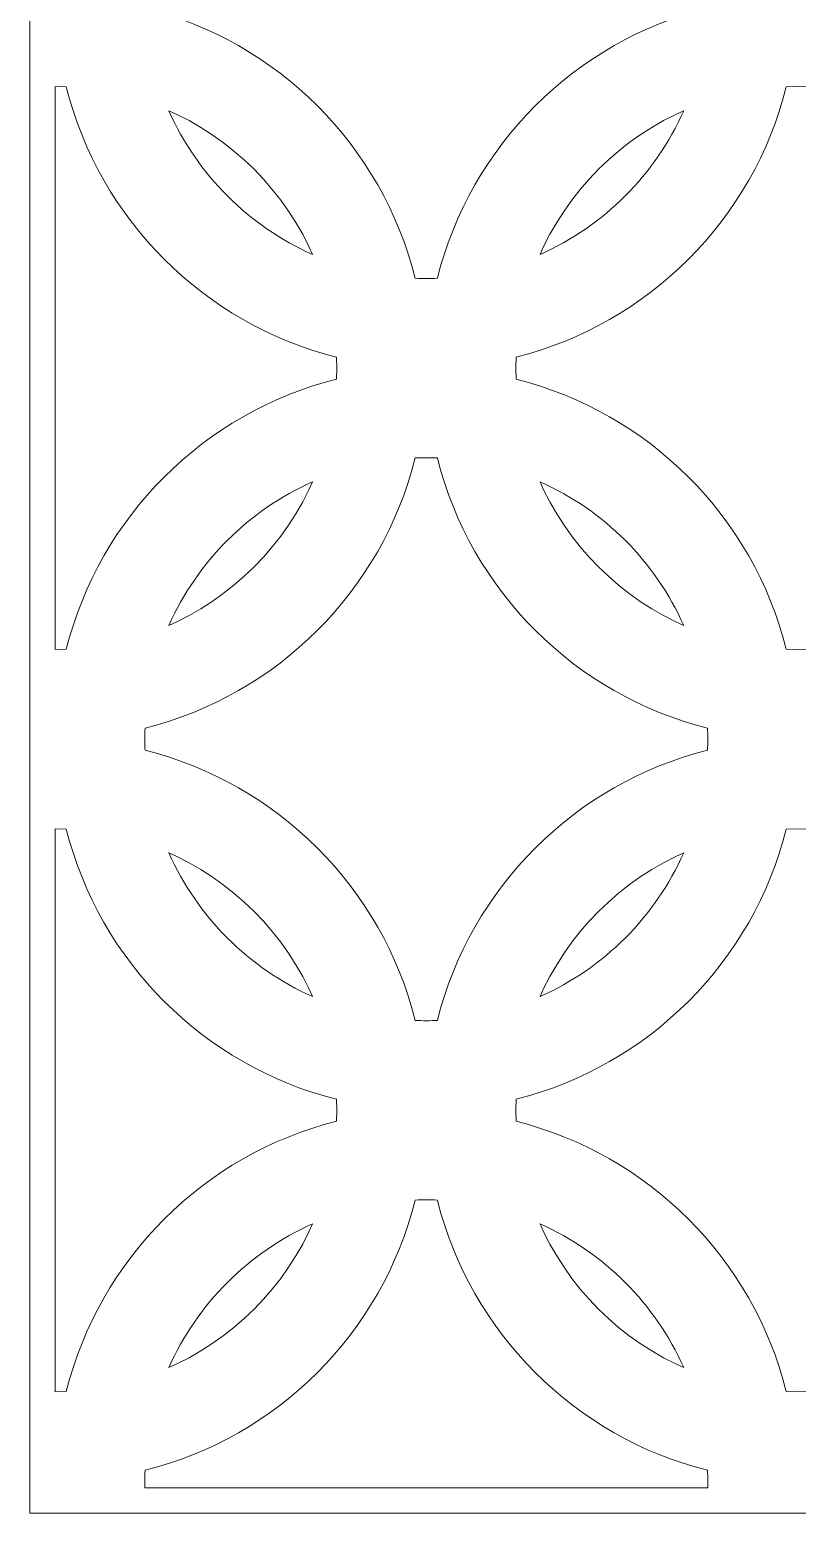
# Model space of a CAD drawing. Header units: centimetres. Extents: x -9.7 to 6.3, y -13.3 to 13.9.
# Drawn here: x -1.1 to 2.6, y -13.29 to -6.14 of the extents above; entities that cross this region are included whole.
import ezdxf

# ---------------------------------------------------------------- set-up
doc = ezdxf.new("R2010")
doc.units = ezdxf.units.CM
doc.header["$MEASUREMENT"] = 0
doc.layers.add('layer 1', color=7, linetype='Continuous')

msp = doc.modelspace()

# ---------------------------------------------------------------- linework, layer by layer
at = {"layer": 'layer 1', "color": 242, "lineweight": 9}
for points, knots in [([(-1.09965, 13.85674), (-1.09965, 13.85674), (6.30363, 13.85674), (6.30363, 13.85674), (6.30363, 13.85674), (6.30363, 13.85674), (6.30363, -13.28858), (6.30363, -13.28858), (6.30363, -13.28858), (6.30363, -13.28858), (-1.09965, -13.28858), (-1.09965, -13.28858), (-1.09965, -13.28858), (-1.09965, -13.28858), (-1.09965, 13.85674), (-1.09965, 13.85674)], [0, 0, 0, 0, 0.2, 0.2, 0.2, 0.2, 0.4, 0.4, 0.4, 0.4, 0.6, 0.6, 0.6, 0.6, 1, 1, 1, 1]), ([(0.75962, -7.33397), (0.59986, -6.69534), (0.09535, -6.19087), (-0.54325, -6.0311), (-0.54325, -6.0311), (-0.54394, -6.01343), (-0.5444, -5.99569), (-0.5444, -5.97785), (-0.5444, -5.97785), (-0.5444, -5.96001), (-0.54394, -5.94228), (-0.54325, -5.9246), (-0.54325, -5.9246), (0.09535, -5.76484), (0.59986, -5.26036), (0.75962, -4.62173), (0.75962, -4.62173), (0.77729, -4.62104), (0.79503, -4.62058), (0.81287, -4.62058), (0.81287, -4.62058), (0.83071, -4.62058), (0.84844, -4.62104), (0.86612, -4.62173), (0.86612, -4.62173), (1.02587, -5.26036), (1.53039, -5.76483), (2.16899, -5.9246), (2.16899, -5.9246), (2.16968, -5.94228), (2.17013, -5.96001), (2.17013, -5.97785), (2.17013, -5.97785), (2.17013, -5.99569), (2.16968, -6.01343), (2.16899, -6.0311), (2.16899, -6.0311), (1.53039, -6.19087), (1.02588, -6.69534), (0.86612, -7.33397), (0.86612, -7.33397), (0.84844, -7.33466), (0.83071, -7.33511), (0.81287, -7.33511), (0.81287, -7.33511), (0.79503, -7.33511), (0.77729, -7.33466), (0.75962, -7.33397)], [0, 0, 0, 0, 0.0769231, 0.0769231, 0.0769231, 0.0769231, 0.1538462, 0.1538462, 0.1538462, 0.1538462, 0.2307692, 0.2307692, 0.2307692, 0.2307692, 0.3076923, 0.3076923, 0.3076923, 0.3076923, 0.3846154, 0.3846154, 0.3846154, 0.3846154, 0.4615385, 0.4615385, 0.4615385, 0.4615385, 0.5384615, 0.5384615, 0.5384615, 0.5384615, 0.6153846, 0.6153846, 0.6153846, 0.6153846, 0.6923077, 0.6923077, 0.6923077, 0.6923077, 0.7692308, 0.7692308, 0.7692308, 0.7692308, 0.8461538, 0.8461538, 0.8461538, 0.8461538, 1, 1, 1, 1]), ([(-0.97626, -9.1241), (-0.97626, -9.1241), (-0.92292, -9.12274), (-0.92292, -9.12274), (-0.92292, -9.12274), (-0.76309, -8.4844), (-0.25881, -7.98015), (0.37951, -7.82031), (0.37951, -7.82031), (0.37951, -7.82031), (0.38087, -7.76697), (0.38087, -7.76697), (0.38087, -7.76697), (0.38087, -7.76697), (0.37951, -7.71364), (0.37951, -7.71364), (0.37951, -7.71364), (-0.25883, -7.55381), (-0.76308, -7.04953), (-0.92292, -6.4112), (-0.92292, -6.4112), (-0.92292, -6.4112), (-0.97626, -6.40985), (-0.97626, -6.40985), (-0.97626, -6.40985), (-0.97626, -6.40985), (-0.97626, -9.1241), (-0.97626, -9.1241)], [0, 0, 0, 0, 0.125, 0.125, 0.125, 0.125, 0.25, 0.25, 0.25, 0.25, 0.375, 0.375, 0.375, 0.375, 0.5, 0.5, 0.5, 0.5, 0.625, 0.625, 0.625, 0.625, 0.75, 0.75, 0.75, 0.75, 1, 1, 1, 1]), ([(1.24622, -7.82031), (1.88454, -7.98015), (2.38883, -8.4844), (2.54866, -9.12274), (2.54866, -9.12274), (2.54866, -9.12274), (2.60199, -9.1241), (2.60199, -9.1241), (2.60199, -9.1241), (2.60199, -9.1241), (2.65533, -9.12274), (2.65533, -9.12274), (2.65533, -9.12274), (2.81516, -8.48442), (3.31941, -7.98014), (3.95776, -7.82031), (3.95776, -7.82031), (3.95776, -7.82031), (3.95912, -7.76697), (3.95912, -7.76697), (3.95912, -7.76697), (3.95912, -7.76697), (3.95776, -7.71364), (3.95776, -7.71364), (3.95776, -7.71364), (3.31944, -7.5538), (2.81515, -7.04955), (2.65533, -6.4112), (2.65533, -6.4112), (2.65533, -6.4112), (2.60199, -6.40985), (2.60199, -6.40985), (2.60199, -6.40985), (2.60199, -6.40985), (2.54866, -6.4112), (2.54866, -6.4112), (2.54866, -6.4112), (2.38882, -7.04953), (1.88457, -7.55382), (1.24622, -7.71364), (1.24622, -7.71364), (1.24622, -7.71364), (1.24486, -7.76697), (1.24486, -7.76697), (1.24486, -7.76697), (1.24486, -7.76697), (1.24622, -7.82031), (1.24622, -7.82031)], [0, 0, 0, 0, 0.0769231, 0.0769231, 0.0769231, 0.0769231, 0.1538462, 0.1538462, 0.1538462, 0.1538462, 0.2307692, 0.2307692, 0.2307692, 0.2307692, 0.3076923, 0.3076923, 0.3076923, 0.3076923, 0.3846154, 0.3846154, 0.3846154, 0.3846154, 0.4615385, 0.4615385, 0.4615385, 0.4615385, 0.5384615, 0.5384615, 0.5384615, 0.5384615, 0.6153846, 0.6153846, 0.6153846, 0.6153846, 0.6923077, 0.6923077, 0.6923077, 0.6923077, 0.7692308, 0.7692308, 0.7692308, 0.7692308, 0.8461538, 0.8461538, 0.8461538, 0.8461538, 1, 1, 1, 1]), ([(0.2645, -7.21899), (0.2645, -7.21899), (0.24699, -7.18038), (0.24699, -7.18038), (0.24699, -7.18038), (0.24699, -7.18038), (0.21697, -7.1219), (0.21697, -7.1219), (0.21697, -7.1219), (0.21697, -7.1219), (0.18421, -7.06504), (0.18421, -7.06504), (0.18421, -7.06504), (0.18421, -7.06504), (0.1488, -7.00989), (0.1488, -7.00989), (0.1488, -7.00989), (0.1488, -7.00989), (0.11082, -6.95655), (0.11082, -6.95655), (0.11082, -6.95655), (0.11082, -6.95655), (0.07036, -6.90511), (0.07036, -6.90511), (0.07036, -6.90511), (0.07036, -6.90511), (0.02752, -6.85567), (0.02752, -6.85567), (0.02752, -6.85567), (0.02752, -6.85567), (-0.01762, -6.80834), (-0.01762, -6.80834), (-0.01762, -6.80834), (-0.01762, -6.80834), (-0.06496, -6.7632), (-0.06496, -6.7632), (-0.06496, -6.7632), (-0.06496, -6.7632), (-0.11439, -6.72035), (-0.11439, -6.72035), (-0.11439, -6.72035), (-0.11439, -6.72035), (-0.16583, -6.6799), (-0.16583, -6.6799), (-0.16583, -6.6799), (-0.16583, -6.6799), (-0.21917, -6.64192), (-0.21917, -6.64192), (-0.21917, -6.64192), (-0.21917, -6.64192), (-0.27432, -6.60651), (-0.27432, -6.60651), (-0.27432, -6.60651), (-0.27432, -6.60651), (-0.33118, -6.57375), (-0.33118, -6.57375), (-0.33118, -6.57375), (-0.33118, -6.57375), (-0.38966, -6.54373), (-0.38966, -6.54373), (-0.38966, -6.54373), (-0.38966, -6.54373), (-0.42827, -6.52622), (-0.42827, -6.52622), (-0.42827, -6.52622), (-0.2915, -6.83407), (-0.04335, -7.08221), (0.2645, -7.21899)], [0, 0, 0, 0, 0.0555556, 0.0555556, 0.0555556, 0.0555556, 0.1111111, 0.1111111, 0.1111111, 0.1111111, 0.1666667, 0.1666667, 0.1666667, 0.1666667, 0.2222222, 0.2222222, 0.2222222, 0.2222222, 0.2777778, 0.2777778, 0.2777778, 0.2777778, 0.3333333, 0.3333333, 0.3333333, 0.3333333, 0.3888889, 0.3888889, 0.3888889, 0.3888889, 0.4444444, 0.4444444, 0.4444444, 0.4444444, 0.5, 0.5, 0.5, 0.5, 0.5555556, 0.5555556, 0.5555556, 0.5555556, 0.6111111, 0.6111111, 0.6111111, 0.6111111, 0.6666667, 0.6666667, 0.6666667, 0.6666667, 0.7222222, 0.7222222, 0.7222222, 0.7222222, 0.7777778, 0.7777778, 0.7777778, 0.7777778, 0.8333333, 0.8333333, 0.8333333, 0.8333333, 0.8888889, 0.8888889, 0.8888889, 0.8888889, 1, 1, 1, 1]), ([(1.36124, -7.21899), (1.36124, -7.21899), (1.37874, -7.18038), (1.37874, -7.18038), (1.37874, -7.18038), (1.37874, -7.18038), (1.40876, -7.1219), (1.40876, -7.1219), (1.40876, -7.1219), (1.40876, -7.1219), (1.44152, -7.06504), (1.44152, -7.06504), (1.44152, -7.06504), (1.44152, -7.06504), (1.47693, -7.00989), (1.47693, -7.00989), (1.47693, -7.00989), (1.47693, -7.00989), (1.51491, -6.95655), (1.51491, -6.95655), (1.51491, -6.95655), (1.51491, -6.95655), (1.55537, -6.90511), (1.55537, -6.90511), (1.55537, -6.90511), (1.55537, -6.90511), (1.59822, -6.85567), (1.59822, -6.85567), (1.59822, -6.85567), (1.59822, -6.85567), (1.64335, -6.80834), (1.64335, -6.80834), (1.64335, -6.80834), (1.64335, -6.80834), (1.69069, -6.7632), (1.69069, -6.7632), (1.69069, -6.7632), (1.69069, -6.7632), (1.74013, -6.72035), (1.74013, -6.72035), (1.74013, -6.72035), (1.74013, -6.72035), (1.79157, -6.6799), (1.79157, -6.6799), (1.79157, -6.6799), (1.79157, -6.6799), (1.84491, -6.64192), (1.84491, -6.64192), (1.84491, -6.64192), (1.84491, -6.64192), (1.90005, -6.60651), (1.90005, -6.60651), (1.90005, -6.60651), (1.90005, -6.60651), (1.95691, -6.57375), (1.95691, -6.57375), (1.95691, -6.57375), (1.95691, -6.57375), (2.01539, -6.54373), (2.01539, -6.54373), (2.01539, -6.54373), (2.01539, -6.54373), (2.05401, -6.52622), (2.05401, -6.52622), (2.05401, -6.52622), (1.91724, -6.83407), (1.66909, -7.08222), (1.36124, -7.21899)], [0, 0, 0, 0, 0.0555556, 0.0555556, 0.0555556, 0.0555556, 0.1111111, 0.1111111, 0.1111111, 0.1111111, 0.1666667, 0.1666667, 0.1666667, 0.1666667, 0.2222222, 0.2222222, 0.2222222, 0.2222222, 0.2777778, 0.2777778, 0.2777778, 0.2777778, 0.3333333, 0.3333333, 0.3333333, 0.3333333, 0.3888889, 0.3888889, 0.3888889, 0.3888889, 0.4444444, 0.4444444, 0.4444444, 0.4444444, 0.5, 0.5, 0.5, 0.5, 0.5555556, 0.5555556, 0.5555556, 0.5555556, 0.6111111, 0.6111111, 0.6111111, 0.6111111, 0.6666667, 0.6666667, 0.6666667, 0.6666667, 0.7222222, 0.7222222, 0.7222222, 0.7222222, 0.7777778, 0.7777778, 0.7777778, 0.7777778, 0.8333333, 0.8333333, 0.8333333, 0.8333333, 0.8888889, 0.8888889, 0.8888889, 0.8888889, 1, 1, 1, 1]), ([(0.81287, -8.19883), (0.83071, -8.19883), (0.84844, -8.19929), (0.86612, -8.19997), (0.86612, -8.19997), (1.02587, -8.83861), (1.53039, -9.34308), (2.16899, -9.50285), (2.16899, -9.50285), (2.16968, -9.52052), (2.17013, -9.53825), (2.17013, -9.55609), (2.17013, -9.55609), (2.17013, -9.57393), (2.16968, -9.59167), (2.16899, -9.60935), (2.16899, -9.60935), (1.53036, -9.76911), (1.02589, -10.27362), (0.86612, -10.91222), (0.86612, -10.91222), (0.84844, -10.91291), (0.83071, -10.91336), (0.81287, -10.91336), (0.81287, -10.91336), (0.79503, -10.91336), (0.77729, -10.91291), (0.75962, -10.91222), (0.75962, -10.91222), (0.59986, -10.27359), (0.09535, -9.76911), (-0.54325, -9.60935), (-0.54325, -9.60935), (-0.54394, -9.59167), (-0.5444, -9.57393), (-0.5444, -9.55609), (-0.5444, -9.55609), (-0.5444, -9.53825), (-0.54394, -9.52052), (-0.54325, -9.50285), (-0.54325, -9.50285), (0.09538, -9.34309), (0.59985, -8.83858), (0.75962, -8.19997), (0.75962, -8.19997), (0.77729, -8.19929), (0.79503, -8.19883), (0.81287, -8.19883)], [0, 0, 0, 0, 0.0769231, 0.0769231, 0.0769231, 0.0769231, 0.1538462, 0.1538462, 0.1538462, 0.1538462, 0.2307692, 0.2307692, 0.2307692, 0.2307692, 0.3076923, 0.3076923, 0.3076923, 0.3076923, 0.3846154, 0.3846154, 0.3846154, 0.3846154, 0.4615385, 0.4615385, 0.4615385, 0.4615385, 0.5384615, 0.5384615, 0.5384615, 0.5384615, 0.6153846, 0.6153846, 0.6153846, 0.6153846, 0.6923077, 0.6923077, 0.6923077, 0.6923077, 0.7692308, 0.7692308, 0.7692308, 0.7692308, 0.8461538, 0.8461538, 0.8461538, 0.8461538, 1, 1, 1, 1]), ([(-0.42827, -9.00773), (-0.2915, -8.69988), (-0.04336, -8.45173), (0.2645, -8.31496), (0.2645, -8.31496), (0.2645, -8.31496), (0.24699, -8.35358), (0.24699, -8.35358), (0.24699, -8.35358), (0.24699, -8.35358), (0.21697, -8.41206), (0.21697, -8.41206), (0.21697, -8.41206), (0.21697, -8.41206), (0.18421, -8.46892), (0.18421, -8.46892), (0.18421, -8.46892), (0.18421, -8.46892), (0.1488, -8.52406), (0.1488, -8.52406), (0.1488, -8.52406), (0.1488, -8.52406), (0.11082, -8.5774), (0.11082, -8.5774), (0.11082, -8.5774), (0.11082, -8.5774), (0.07037, -8.62884), (0.07037, -8.62884), (0.07037, -8.62884), (0.07037, -8.62884), (0.02752, -8.67827), (0.02752, -8.67827), (0.02752, -8.67827), (0.02752, -8.67827), (-0.01762, -8.72561), (-0.01762, -8.72561), (-0.01762, -8.72561), (-0.01762, -8.72561), (-0.06496, -8.77076), (-0.06496, -8.77076), (-0.06496, -8.77076), (-0.06496, -8.77076), (-0.1144, -8.8136), (-0.1144, -8.8136), (-0.1144, -8.8136), (-0.1144, -8.8136), (-0.16583, -8.85406), (-0.16583, -8.85406), (-0.16583, -8.85406), (-0.16583, -8.85406), (-0.21917, -8.89204), (-0.21917, -8.89204), (-0.21917, -8.89204), (-0.21917, -8.89204), (-0.27432, -8.92745), (-0.27432, -8.92745), (-0.27432, -8.92745), (-0.27432, -8.92745), (-0.33118, -8.9602), (-0.33118, -8.9602), (-0.33118, -8.9602), (-0.33118, -8.9602), (-0.38965, -8.99023), (-0.38965, -8.99023), (-0.38965, -8.99023), (-0.38965, -8.99023), (-0.42827, -9.00773), (-0.42827, -9.00773)], [0, 0, 0, 0, 0.0555556, 0.0555556, 0.0555556, 0.0555556, 0.1111111, 0.1111111, 0.1111111, 0.1111111, 0.1666667, 0.1666667, 0.1666667, 0.1666667, 0.2222222, 0.2222222, 0.2222222, 0.2222222, 0.2777778, 0.2777778, 0.2777778, 0.2777778, 0.3333333, 0.3333333, 0.3333333, 0.3333333, 0.3888889, 0.3888889, 0.3888889, 0.3888889, 0.4444444, 0.4444444, 0.4444444, 0.4444444, 0.5, 0.5, 0.5, 0.5, 0.5555556, 0.5555556, 0.5555556, 0.5555556, 0.6111111, 0.6111111, 0.6111111, 0.6111111, 0.6666667, 0.6666667, 0.6666667, 0.6666667, 0.7222222, 0.7222222, 0.7222222, 0.7222222, 0.7777778, 0.7777778, 0.7777778, 0.7777778, 0.8333333, 0.8333333, 0.8333333, 0.8333333, 0.8888889, 0.8888889, 0.8888889, 0.8888889, 1, 1, 1, 1]), ([(1.36123, -8.31496), (1.66909, -8.45173), (1.91724, -8.69988), (2.05401, -9.00773), (2.05401, -9.00773), (2.05401, -9.00773), (2.01539, -8.99023), (2.01539, -8.99023), (2.01539, -8.99023), (2.01539, -8.99023), (1.95691, -8.9602), (1.95691, -8.9602), (1.95691, -8.9602), (1.95691, -8.9602), (1.90006, -8.92745), (1.90006, -8.92745), (1.90006, -8.92745), (1.90006, -8.92745), (1.84491, -8.89204), (1.84491, -8.89204), (1.84491, -8.89204), (1.84491, -8.89204), (1.79157, -8.85406), (1.79157, -8.85406), (1.79157, -8.85406), (1.79157, -8.85406), (1.74013, -8.8136), (1.74013, -8.8136), (1.74013, -8.8136), (1.74013, -8.8136), (1.69069, -8.77076), (1.69069, -8.77076), (1.69069, -8.77076), (1.69069, -8.77076), (1.64335, -8.72561), (1.64335, -8.72561), (1.64335, -8.72561), (1.64335, -8.72561), (1.59821, -8.67827), (1.59821, -8.67827), (1.59821, -8.67827), (1.59821, -8.67827), (1.55537, -8.62884), (1.55537, -8.62884), (1.55537, -8.62884), (1.55537, -8.62884), (1.51491, -8.5774), (1.51491, -8.5774), (1.51491, -8.5774), (1.51491, -8.5774), (1.47693, -8.52406), (1.47693, -8.52406), (1.47693, -8.52406), (1.47693, -8.52406), (1.44152, -8.46892), (1.44152, -8.46892), (1.44152, -8.46892), (1.44152, -8.46892), (1.40876, -8.41206), (1.40876, -8.41206), (1.40876, -8.41206), (1.40876, -8.41206), (1.37874, -8.35358), (1.37874, -8.35358), (1.37874, -8.35358), (1.37874, -8.35358), (1.36123, -8.31496), (1.36123, -8.31496)], [0, 0, 0, 0, 0.0555556, 0.0555556, 0.0555556, 0.0555556, 0.1111111, 0.1111111, 0.1111111, 0.1111111, 0.1666667, 0.1666667, 0.1666667, 0.1666667, 0.2222222, 0.2222222, 0.2222222, 0.2222222, 0.2777778, 0.2777778, 0.2777778, 0.2777778, 0.3333333, 0.3333333, 0.3333333, 0.3333333, 0.3888889, 0.3888889, 0.3888889, 0.3888889, 0.4444444, 0.4444444, 0.4444444, 0.4444444, 0.5, 0.5, 0.5, 0.5, 0.5555556, 0.5555556, 0.5555556, 0.5555556, 0.6111111, 0.6111111, 0.6111111, 0.6111111, 0.6666667, 0.6666667, 0.6666667, 0.6666667, 0.7222222, 0.7222222, 0.7222222, 0.7222222, 0.7777778, 0.7777778, 0.7777778, 0.7777778, 0.8333333, 0.8333333, 0.8333333, 0.8333333, 0.8888889, 0.8888889, 0.8888889, 0.8888889, 1, 1, 1, 1]), ([(-0.97626, -12.70234), (-0.97626, -12.70234), (-0.92292, -12.70099), (-0.92292, -12.70099), (-0.92292, -12.70099), (-0.76309, -12.06264), (-0.25881, -11.55839), (0.37951, -11.39856), (0.37951, -11.39856), (0.37951, -11.39856), (0.38087, -11.34522), (0.38087, -11.34522), (0.38087, -11.34522), (0.38087, -11.34522), (0.37951, -11.29188), (0.37951, -11.29188), (0.37951, -11.29188), (-0.25883, -11.13206), (-0.76308, -10.62777), (-0.92292, -9.98945), (-0.92292, -9.98945), (-0.92292, -9.98945), (-0.97626, -9.98809), (-0.97626, -9.98809), (-0.97626, -9.98809), (-0.97626, -9.98809), (-0.97626, -12.70234), (-0.97626, -12.70234)], [0, 0, 0, 0, 0.125, 0.125, 0.125, 0.125, 0.25, 0.25, 0.25, 0.25, 0.375, 0.375, 0.375, 0.375, 0.5, 0.5, 0.5, 0.5, 0.625, 0.625, 0.625, 0.625, 0.75, 0.75, 0.75, 0.75, 1, 1, 1, 1]), ([(2.54865, -12.70099), (2.38881, -12.06267), (1.88457, -11.55838), (1.24622, -11.39856), (1.24622, -11.39856), (1.24622, -11.39856), (1.24486, -11.34522), (1.24486, -11.34522), (1.24486, -11.34522), (1.24486, -11.34522), (1.24622, -11.29189), (1.24622, -11.29189), (1.24622, -11.29189), (1.88457, -11.13206), (2.38883, -10.62777), (2.54866, -9.98945), (2.54866, -9.98945), (2.54866, -9.98945), (2.60199, -9.98809), (2.60199, -9.98809), (2.60199, -9.98809), (2.60199, -9.98809), (2.65533, -9.98945), (2.65533, -9.98945), (2.65533, -9.98945), (2.81515, -10.6278), (3.31944, -11.13205), (3.95776, -11.29188), (3.95776, -11.29188), (3.95776, -11.29188), (3.95912, -11.34522), (3.95912, -11.34522), (3.95912, -11.34522), (3.95912, -11.34522), (3.95776, -11.39856), (3.95776, -11.39856), (3.95776, -11.39856), (3.31944, -11.55839), (2.81515, -12.06264), (2.65532, -12.70099), (2.65532, -12.70099), (2.65532, -12.70099), (2.60199, -12.70234), (2.60199, -12.70234), (2.60199, -12.70234), (2.60199, -12.70234), (2.54865, -12.70099), (2.54865, -12.70099)], [0, 0, 0, 0, 0.0769231, 0.0769231, 0.0769231, 0.0769231, 0.1538462, 0.1538462, 0.1538462, 0.1538462, 0.2307692, 0.2307692, 0.2307692, 0.2307692, 0.3076923, 0.3076923, 0.3076923, 0.3076923, 0.3846154, 0.3846154, 0.3846154, 0.3846154, 0.4615385, 0.4615385, 0.4615385, 0.4615385, 0.5384615, 0.5384615, 0.5384615, 0.5384615, 0.6153846, 0.6153846, 0.6153846, 0.6153846, 0.6923077, 0.6923077, 0.6923077, 0.6923077, 0.7692308, 0.7692308, 0.7692308, 0.7692308, 0.8461538, 0.8461538, 0.8461538, 0.8461538, 1, 1, 1, 1]), ([(0.2645, -10.79724), (-0.04335, -10.66046), (-0.2915, -10.41232), (-0.42827, -10.10446), (-0.42827, -10.10446), (-0.42827, -10.10446), (-0.38966, -10.12197), (-0.38966, -10.12197), (-0.38966, -10.12197), (-0.38966, -10.12197), (-0.33118, -10.15199), (-0.33118, -10.15199), (-0.33118, -10.15199), (-0.33118, -10.15199), (-0.27432, -10.18475), (-0.27432, -10.18475), (-0.27432, -10.18475), (-0.27432, -10.18475), (-0.21917, -10.22016), (-0.21917, -10.22016), (-0.21917, -10.22016), (-0.21917, -10.22016), (-0.16583, -10.25814), (-0.16583, -10.25814), (-0.16583, -10.25814), (-0.16583, -10.25814), (-0.11439, -10.2986), (-0.11439, -10.2986), (-0.11439, -10.2986), (-0.11439, -10.2986), (-0.06496, -10.34144), (-0.06496, -10.34144), (-0.06496, -10.34144), (-0.06496, -10.34144), (-0.01762, -10.38658), (-0.01762, -10.38658), (-0.01762, -10.38658), (-0.01762, -10.38658), (0.02752, -10.43391), (0.02752, -10.43391), (0.02752, -10.43391), (0.02752, -10.43391), (0.07036, -10.48335), (0.07036, -10.48335), (0.07036, -10.48335), (0.07036, -10.48335), (0.11082, -10.53479), (0.11082, -10.53479), (0.11082, -10.53479), (0.11082, -10.53479), (0.1488, -10.58813), (0.1488, -10.58813), (0.1488, -10.58813), (0.1488, -10.58813), (0.18421, -10.64328), (0.18421, -10.64328), (0.18421, -10.64328), (0.18421, -10.64328), (0.21697, -10.70014), (0.21697, -10.70014), (0.21697, -10.70014), (0.21697, -10.70014), (0.24699, -10.75862), (0.24699, -10.75862), (0.24699, -10.75862), (0.24699, -10.75862), (0.2645, -10.79724), (0.2645, -10.79724)], [0, 0, 0, 0, 0.0555556, 0.0555556, 0.0555556, 0.0555556, 0.1111111, 0.1111111, 0.1111111, 0.1111111, 0.1666667, 0.1666667, 0.1666667, 0.1666667, 0.2222222, 0.2222222, 0.2222222, 0.2222222, 0.2777778, 0.2777778, 0.2777778, 0.2777778, 0.3333333, 0.3333333, 0.3333333, 0.3333333, 0.3888889, 0.3888889, 0.3888889, 0.3888889, 0.4444444, 0.4444444, 0.4444444, 0.4444444, 0.5, 0.5, 0.5, 0.5, 0.5555556, 0.5555556, 0.5555556, 0.5555556, 0.6111111, 0.6111111, 0.6111111, 0.6111111, 0.6666667, 0.6666667, 0.6666667, 0.6666667, 0.7222222, 0.7222222, 0.7222222, 0.7222222, 0.7777778, 0.7777778, 0.7777778, 0.7777778, 0.8333333, 0.8333333, 0.8333333, 0.8333333, 0.8888889, 0.8888889, 0.8888889, 0.8888889, 1, 1, 1, 1]), ([(2.05401, -10.10446), (1.91724, -10.41232), (1.66909, -10.66047), (1.36123, -10.79724), (1.36123, -10.79724), (1.36123, -10.79724), (1.37874, -10.75862), (1.37874, -10.75862), (1.37874, -10.75862), (1.37874, -10.75862), (1.40876, -10.70014), (1.40876, -10.70014), (1.40876, -10.70014), (1.40876, -10.70014), (1.44152, -10.64328), (1.44152, -10.64328), (1.44152, -10.64328), (1.44152, -10.64328), (1.47693, -10.58813), (1.47693, -10.58813), (1.47693, -10.58813), (1.47693, -10.58813), (1.51491, -10.53479), (1.51491, -10.53479), (1.51491, -10.53479), (1.51491, -10.53479), (1.55537, -10.48335), (1.55537, -10.48335), (1.55537, -10.48335), (1.55537, -10.48335), (1.59822, -10.43391), (1.59822, -10.43391), (1.59822, -10.43391), (1.59822, -10.43391), (1.64335, -10.38658), (1.64335, -10.38658), (1.64335, -10.38658), (1.64335, -10.38658), (1.69069, -10.34144), (1.69069, -10.34144), (1.69069, -10.34144), (1.69069, -10.34144), (1.74013, -10.2986), (1.74013, -10.2986), (1.74013, -10.2986), (1.74013, -10.2986), (1.79157, -10.25814), (1.79157, -10.25814), (1.79157, -10.25814), (1.79157, -10.25814), (1.84491, -10.22016), (1.84491, -10.22016), (1.84491, -10.22016), (1.84491, -10.22016), (1.90005, -10.18475), (1.90005, -10.18475), (1.90005, -10.18475), (1.90005, -10.18475), (1.95691, -10.15199), (1.95691, -10.15199), (1.95691, -10.15199), (1.95691, -10.15199), (2.01539, -10.12197), (2.01539, -10.12197), (2.01539, -10.12197), (2.01539, -10.12197), (2.05401, -10.10446), (2.05401, -10.10446)], [0, 0, 0, 0, 0.0555556, 0.0555556, 0.0555556, 0.0555556, 0.1111111, 0.1111111, 0.1111111, 0.1111111, 0.1666667, 0.1666667, 0.1666667, 0.1666667, 0.2222222, 0.2222222, 0.2222222, 0.2222222, 0.2777778, 0.2777778, 0.2777778, 0.2777778, 0.3333333, 0.3333333, 0.3333333, 0.3333333, 0.3888889, 0.3888889, 0.3888889, 0.3888889, 0.4444444, 0.4444444, 0.4444444, 0.4444444, 0.5, 0.5, 0.5, 0.5, 0.5555556, 0.5555556, 0.5555556, 0.5555556, 0.6111111, 0.6111111, 0.6111111, 0.6111111, 0.6666667, 0.6666667, 0.6666667, 0.6666667, 0.7222222, 0.7222222, 0.7222222, 0.7222222, 0.7777778, 0.7777778, 0.7777778, 0.7777778, 0.8333333, 0.8333333, 0.8333333, 0.8333333, 0.8888889, 0.8888889, 0.8888889, 0.8888889, 1, 1, 1, 1]), ([(2.16974, -13.16519), (2.16997, -13.15493), (2.17013, -13.14466), (2.17013, -13.13434), (2.17013, -13.13434), (2.17013, -13.1165), (2.16968, -13.09877), (2.16899, -13.08109), (2.16899, -13.08109), (1.53038, -12.92133), (1.02587, -12.41685), (0.86611, -11.77822), (0.86611, -11.77822), (0.84844, -11.77753), (0.83071, -11.77708), (0.81287, -11.77708), (0.81287, -11.77708), (0.79503, -11.77708), (0.77729, -11.77753), (0.75962, -11.77822), (0.75962, -11.77822), (0.59985, -12.41683), (0.09538, -12.92134), (-0.54325, -13.08109), (-0.54325, -13.08109), (-0.54394, -13.09877), (-0.5444, -13.1165), (-0.5444, -13.13434), (-0.5444, -13.13434), (-0.5444, -13.14466), (-0.54424, -13.15493), (-0.54401, -13.16519), (-0.54401, -13.16519), (-0.54401, -13.16519), (2.16974, -13.16519), (2.16974, -13.16519)], [0, 0, 0, 0, 0.1, 0.1, 0.1, 0.1, 0.2, 0.2, 0.2, 0.2, 0.3, 0.3, 0.3, 0.3, 0.4, 0.4, 0.4, 0.4, 0.5, 0.5, 0.5, 0.5, 0.6, 0.6, 0.6, 0.6, 0.7, 0.7, 0.7, 0.7, 0.8, 0.8, 0.8, 0.8, 1, 1, 1, 1]), ([(-0.42827, -12.58597), (-0.42827, -12.58597), (-0.38965, -12.56847), (-0.38965, -12.56847), (-0.38965, -12.56847), (-0.38965, -12.56847), (-0.33118, -12.53845), (-0.33118, -12.53845), (-0.33118, -12.53845), (-0.33118, -12.53845), (-0.27432, -12.50569), (-0.27432, -12.50569), (-0.27432, -12.50569), (-0.27432, -12.50569), (-0.21917, -12.47028), (-0.21917, -12.47028), (-0.21917, -12.47028), (-0.21917, -12.47028), (-0.16583, -12.4323), (-0.16583, -12.4323), (-0.16583, -12.4323), (-0.16583, -12.4323), (-0.1144, -12.39184), (-0.1144, -12.39184), (-0.1144, -12.39184), (-0.1144, -12.39184), (-0.06496, -12.349), (-0.06496, -12.349), (-0.06496, -12.349), (-0.06496, -12.349), (-0.01762, -12.30385), (-0.01762, -12.30385), (-0.01762, -12.30385), (-0.01762, -12.30385), (0.02752, -12.25652), (0.02752, -12.25652), (0.02752, -12.25652), (0.02752, -12.25652), (0.07037, -12.20708), (0.07037, -12.20708), (0.07037, -12.20708), (0.07037, -12.20708), (0.11082, -12.15564), (0.11082, -12.15564), (0.11082, -12.15564), (0.11082, -12.15564), (0.1488, -12.1023), (0.1488, -12.1023), (0.1488, -12.1023), (0.1488, -12.1023), (0.18421, -12.04716), (0.18421, -12.04716), (0.18421, -12.04716), (0.18421, -12.04716), (0.21697, -11.9903), (0.21697, -11.9903), (0.21697, -11.9903), (0.21697, -11.9903), (0.24699, -11.93182), (0.24699, -11.93182), (0.24699, -11.93182), (0.24699, -11.93182), (0.2645, -11.89321), (0.2645, -11.89321), (0.2645, -11.89321), (-0.04334, -12.03001), (-0.29148, -12.27811), (-0.42827, -12.58597)], [0, 0, 0, 0, 0.0555556, 0.0555556, 0.0555556, 0.0555556, 0.1111111, 0.1111111, 0.1111111, 0.1111111, 0.1666667, 0.1666667, 0.1666667, 0.1666667, 0.2222222, 0.2222222, 0.2222222, 0.2222222, 0.2777778, 0.2777778, 0.2777778, 0.2777778, 0.3333333, 0.3333333, 0.3333333, 0.3333333, 0.3888889, 0.3888889, 0.3888889, 0.3888889, 0.4444444, 0.4444444, 0.4444444, 0.4444444, 0.5, 0.5, 0.5, 0.5, 0.5555556, 0.5555556, 0.5555556, 0.5555556, 0.6111111, 0.6111111, 0.6111111, 0.6111111, 0.6666667, 0.6666667, 0.6666667, 0.6666667, 0.7222222, 0.7222222, 0.7222222, 0.7222222, 0.7777778, 0.7777778, 0.7777778, 0.7777778, 0.8333333, 0.8333333, 0.8333333, 0.8333333, 0.8888889, 0.8888889, 0.8888889, 0.8888889, 1, 1, 1, 1]), ([(1.36124, -11.89321), (1.36124, -11.89321), (1.37874, -11.93182), (1.37874, -11.93182), (1.37874, -11.93182), (1.37874, -11.93182), (1.40876, -11.9903), (1.40876, -11.9903), (1.40876, -11.9903), (1.40876, -11.9903), (1.44152, -12.04716), (1.44152, -12.04716), (1.44152, -12.04716), (1.44152, -12.04716), (1.47693, -12.1023), (1.47693, -12.1023), (1.47693, -12.1023), (1.47693, -12.1023), (1.51491, -12.15564), (1.51491, -12.15564), (1.51491, -12.15564), (1.51491, -12.15564), (1.55537, -12.20708), (1.55537, -12.20708), (1.55537, -12.20708), (1.55537, -12.20708), (1.59821, -12.25652), (1.59821, -12.25652), (1.59821, -12.25652), (1.59821, -12.25652), (1.64335, -12.30385), (1.64335, -12.30385), (1.64335, -12.30385), (1.64335, -12.30385), (1.69069, -12.349), (1.69069, -12.349), (1.69069, -12.349), (1.69069, -12.349), (1.74013, -12.39184), (1.74013, -12.39184), (1.74013, -12.39184), (1.74013, -12.39184), (1.79157, -12.4323), (1.79157, -12.4323), (1.79157, -12.4323), (1.79157, -12.4323), (1.84491, -12.47028), (1.84491, -12.47028), (1.84491, -12.47028), (1.84491, -12.47028), (1.90006, -12.50569), (1.90006, -12.50569), (1.90006, -12.50569), (1.90006, -12.50569), (1.95691, -12.53845), (1.95691, -12.53845), (1.95691, -12.53845), (1.95691, -12.53845), (2.01539, -12.56847), (2.01539, -12.56847), (2.01539, -12.56847), (2.01539, -12.56847), (2.054, -12.58597), (2.054, -12.58597), (2.054, -12.58597), (1.9172, -12.27813), (1.6691, -12.02999), (1.36124, -11.89321)], [0, 0, 0, 0, 0.0555556, 0.0555556, 0.0555556, 0.0555556, 0.1111111, 0.1111111, 0.1111111, 0.1111111, 0.1666667, 0.1666667, 0.1666667, 0.1666667, 0.2222222, 0.2222222, 0.2222222, 0.2222222, 0.2777778, 0.2777778, 0.2777778, 0.2777778, 0.3333333, 0.3333333, 0.3333333, 0.3333333, 0.3888889, 0.3888889, 0.3888889, 0.3888889, 0.4444444, 0.4444444, 0.4444444, 0.4444444, 0.5, 0.5, 0.5, 0.5, 0.5555556, 0.5555556, 0.5555556, 0.5555556, 0.6111111, 0.6111111, 0.6111111, 0.6111111, 0.6666667, 0.6666667, 0.6666667, 0.6666667, 0.7222222, 0.7222222, 0.7222222, 0.7222222, 0.7777778, 0.7777778, 0.7777778, 0.7777778, 0.8333333, 0.8333333, 0.8333333, 0.8333333, 0.8888889, 0.8888889, 0.8888889, 0.8888889, 1, 1, 1, 1])]:
    msp.add_open_spline(points, degree=3, knots=knots, dxfattribs=at)

doc.saveas('drawing.dxf')
